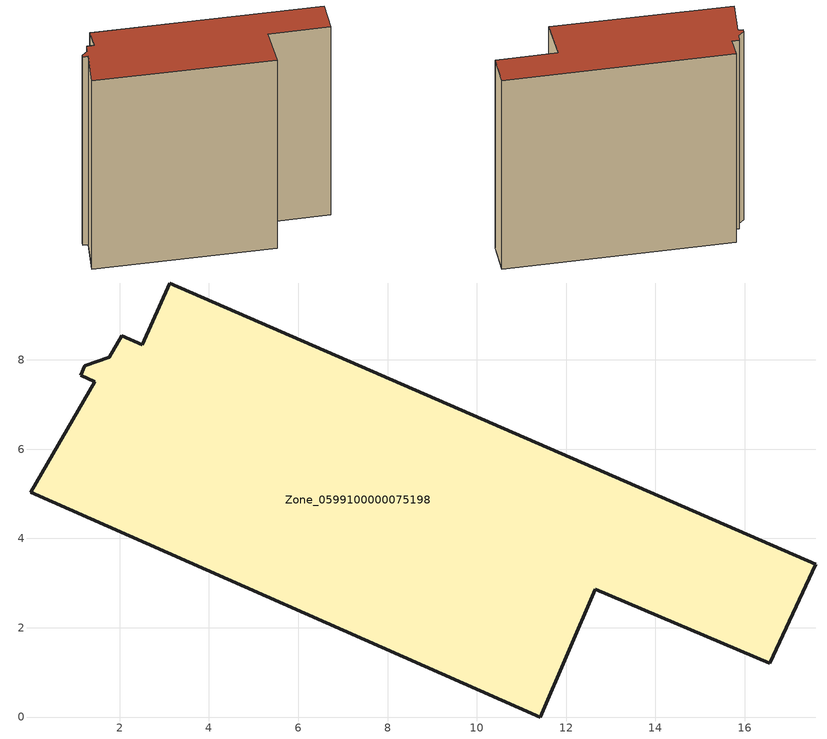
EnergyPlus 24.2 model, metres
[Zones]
Zone_0599100000075198
 floor ground (C_G): 16.56,1.2 12.65,2.86 11.42,0 0.01,5.04 1.45,7.51 1.12,7.65 1.22,7.87 1.77,8.06 2.04,8.54 2.51,8.34 3.13,9.72 17.59,3.42 z0
 wall outside (C_F): 12.65,2.86 16.56,1.2 17.59,3.42 3.13,9.72 2.51,8.34 2.04,8.54 1.77,8.06 1.22,7.87 1.12,7.65 1.45,7.51 0.01,5.04 11.42,0 12.65,2.86 z0:15
 roof outside (C_R): 2.04,8.54 1.77,8.06 1.22,7.87 1.12,7.65 1.45,7.51 0.01,5.04 11.42,0 12.65,2.86 16.56,1.2 17.59,3.42 3.13,9.72 2.51,8.34 z15
[BUILDING]
Pand.0599100000075198: North Axis=0; Terrain=City; Loads Convergence Tolerance Value=0.04; Temperature Convergence Tolerance Value=0.4; Solar Distribution=FullExterior; Maximum Number of Warmup Days=25; Minimum Number of Warmup Days=1
[Site:Location]
Rotterdam.The.Hague.AP_ZH_NLD Design_Conditions: Latitude=51.96; Longitude=4.45; Time Zone=1; Elevation=-4.5
[SITE:GROUNDTEMPERATURE:BUILDINGSURFACE]
18, 18, 18, 18, 18, 18, 18, 18, 18, 18, 18, 18
[MATERIAL] Thermal Absorptance=0.9; Solar Absorptance=0.7; Visible Absorptance=0.7
Name | Roughness | Thickness | Conductivity | Density | Specific Heat
G.TI.1946 | MediumSmooth | 0.15 | 1 | 540 | 1210
F.TI.1946 | Rough | 0.3 | 0.857143 | 1920 | 840
R.TI.1946 | MediumRough | 0.2 | 0.1 | 1500 | 1000
[CONSTRUCTION]
C_G: G.TI.1946
C_F: F.TI.1946
C_R: R.TI.1946
[ZONE]
Zone_0599100000075198: Type=1; Multiplier=1; Ceiling Height=Autocalculate; Volume=Autocalculate; Floor Area=autocalculate; Part of Total Floor Area=Yes
[ZONEINFILTRATION:DESIGNFLOWRATE]
Infil_Zone_0599100000075198: Zone or ZoneList or Space or SpaceList=Zone_0599100000075198; Schedule=AlwaysOn; Design Flow Rate Calculation Method=Flow/Area; Flow Rate per Floor Area=0.003; Constant Term Coefficient=1; Temperature Term Coefficient=0; Velocity Term Coefficient=0; Velocity Squared Term Coefficient=0
[HVACTEMPLATE:ZONE:IDEALLOADSAIRSYSTEM]
Zone_0599100000075198: Maximum Heating Supply Air Temperature=50; Minimum Cooling Supply Air Temperature=13; Maximum Heating Supply Air Humidity Ratio=0.0156; Minimum Cooling Supply Air Humidity Ratio=0.0077; Heating Limit=NoLimit; Cooling Limit=NoLimit; Dehumidification Control Type=ConstantSensibleHeatRatio; Cooling Sensible Heat Ratio=0.7; Dehumidification Setpoint=60; Humidification Control Type=None; Humidification Setpoint=30; Outdoor Air Method=None; Outdoor Air Flow Rate per Person=0.00944; Outdoor Air Flow Rate per Zone Floor Area=0; Outdoor Air Flow Rate per Zone=0; Demand Controlled Ventilation Type=None; Outdoor Air Economizer Type=NoEconomizer; Heat Recovery Type=None; Sensible Heat Recovery Effectiveness=0.7; Latent Heat Recovery Effectiveness=0.65
[ZONECONTROL:THERMOSTAT]
ThermostatControl_Zone_0599100000075198: Zone or ZoneList=Zone_0599100000075198; Control Type Schedule=DualSetpointControlType; Control 1=Thermostat_Zone_0599100000075198; Temperature Difference Between Cutout And Setpoint=0
[THERMOSTATSETPOINT:DUALSETPOINT]
Thermostat_Zone_0599100000075198: Heating Setpoint Temperature Schedule=HeatingSetpoint_Zone_0599100000075198; Cooling Setpoint Temperature Schedule=CoolingSetpoint_Zone_0599100000075198
[SCHEDULE:COMPACT]
HeatingSetpoint_Zone_0599100000075198: Through: 12/31, For: AllDays, Until: 24:00, 21
CoolingSetpoint_Zone_0599100000075198: Through: 12/31, For: AllDays, Until: 24:00, 24
DualSetpointControlType: Through: 12/31, For: AllDays, Until: 24:00, 4
AlwaysOn: Through: 12/31, For: AllDays, Until: 24:00, 1
